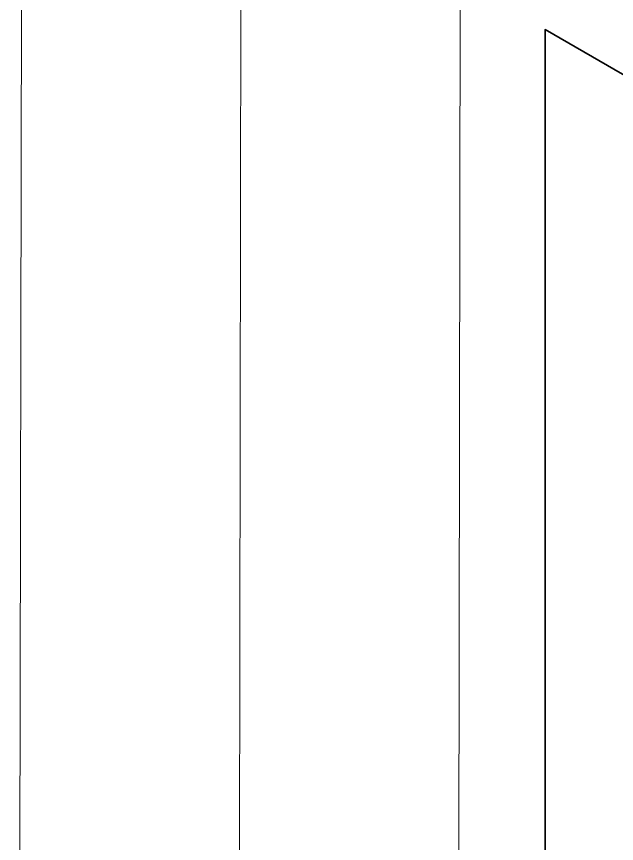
# Model space of a CAD drawing. Header units: inches. Extents: x -12418 to 57169, y -29325 to 19878.
# Drawn here: x 48465.6 to 48521.5, y -11450.5 to -11373.5 of the extents above; entities that cross this region are included whole.
import ezdxf

# ---------------------------------------------------------------- set-up
doc = ezdxf.new("R2010")
doc.units = ezdxf.units.IN
doc.header["$LTSCALE"] = 25
doc.header["$MEASUREMENT"] = 0
doc.linetypes.add('DASHDOT', pattern=[25.4, 12.7, -6.35, 0, -6.35])
doc.layers.get('0').update_dxf_attribs({"color": 8})
for name, color, linetype, lineweight in [('00-Ground Floor$0$LOADING', 253, 'Continuous', 5), ('E-LITE-CLNG-CNDT', 6, 'DASHDOT', 35), ('T-DATA-DEVC-TYPE', 2, 'Continuous', 25), ('T-DATA-WALL @ 100', 33, 'Continuous', 35)]:
    doc.layers.add(name, color=color, linetype=linetype, lineweight=lineweight)
doc.styles.add('DC_Simplex', font='SIMPLEX.shx', dxfattribs={"width": 0.7})

# ---------------------------------------------------------------- blocks, each defined once
blk = doc.blocks.new('00-Ground Floor$0$workstation')
at = {"layer": '00-Ground Floor$0$LOADING'}
for p, q in [((2827.4573, -1004.8549, 0), (2827.3827, -1049.8549, 0)), ((2829.4423, -1039.8625, 0), (2829.4976, -1006.4703, 0)), ((2831.5366, -1008.969, 0), (2831.4854, -1039.8659, 0))]:
    blk.add_line(p, q, dxfattribs=at)
blk = doc.blocks.new('00-Ground Floor')
at = {"layer": '00-Ground Floor$0$LOADING', "xscale": 10, "yscale": 10, "zscale": 10, "rotation": 180}
blk.add_blockref('00-Ground Floor$0$workstation', (76780.983, -21731.527, 0), dxfattribs=at)
blk = doc.blocks.new('*U26')
blk.add_lwpolyline([(-3.03078, 1.75), (0, 0), (-3.03109, -1.75)], close=True)
at = {"layer": 'T-DATA-DEVC-TYPE', "style": 'DC_Simplex', "width": 0.7, "flags": 8}
blk.add_attdef('DC_TYPE', (2.68218, 5.63386), '', height=2, rotation=360, dxfattribs=at)

msp = doc.modelspace()

# ---------------------------------------------------------------- block references
at = {"layer": 'E-LITE-CLNG-CNDT'}
msp.add_blockref('00-Ground Floor', (0, 0), dxfattribs=at)
at = {"layer": 'T-DATA-WALL @ 100', "xscale": -100, "yscale": 100, "zscale": 100, "rotation": 180}
msp.add_blockref('*U26', (48817.929, -11549.73, 0), dxfattribs=at)

doc.saveas('drawing.dxf')
